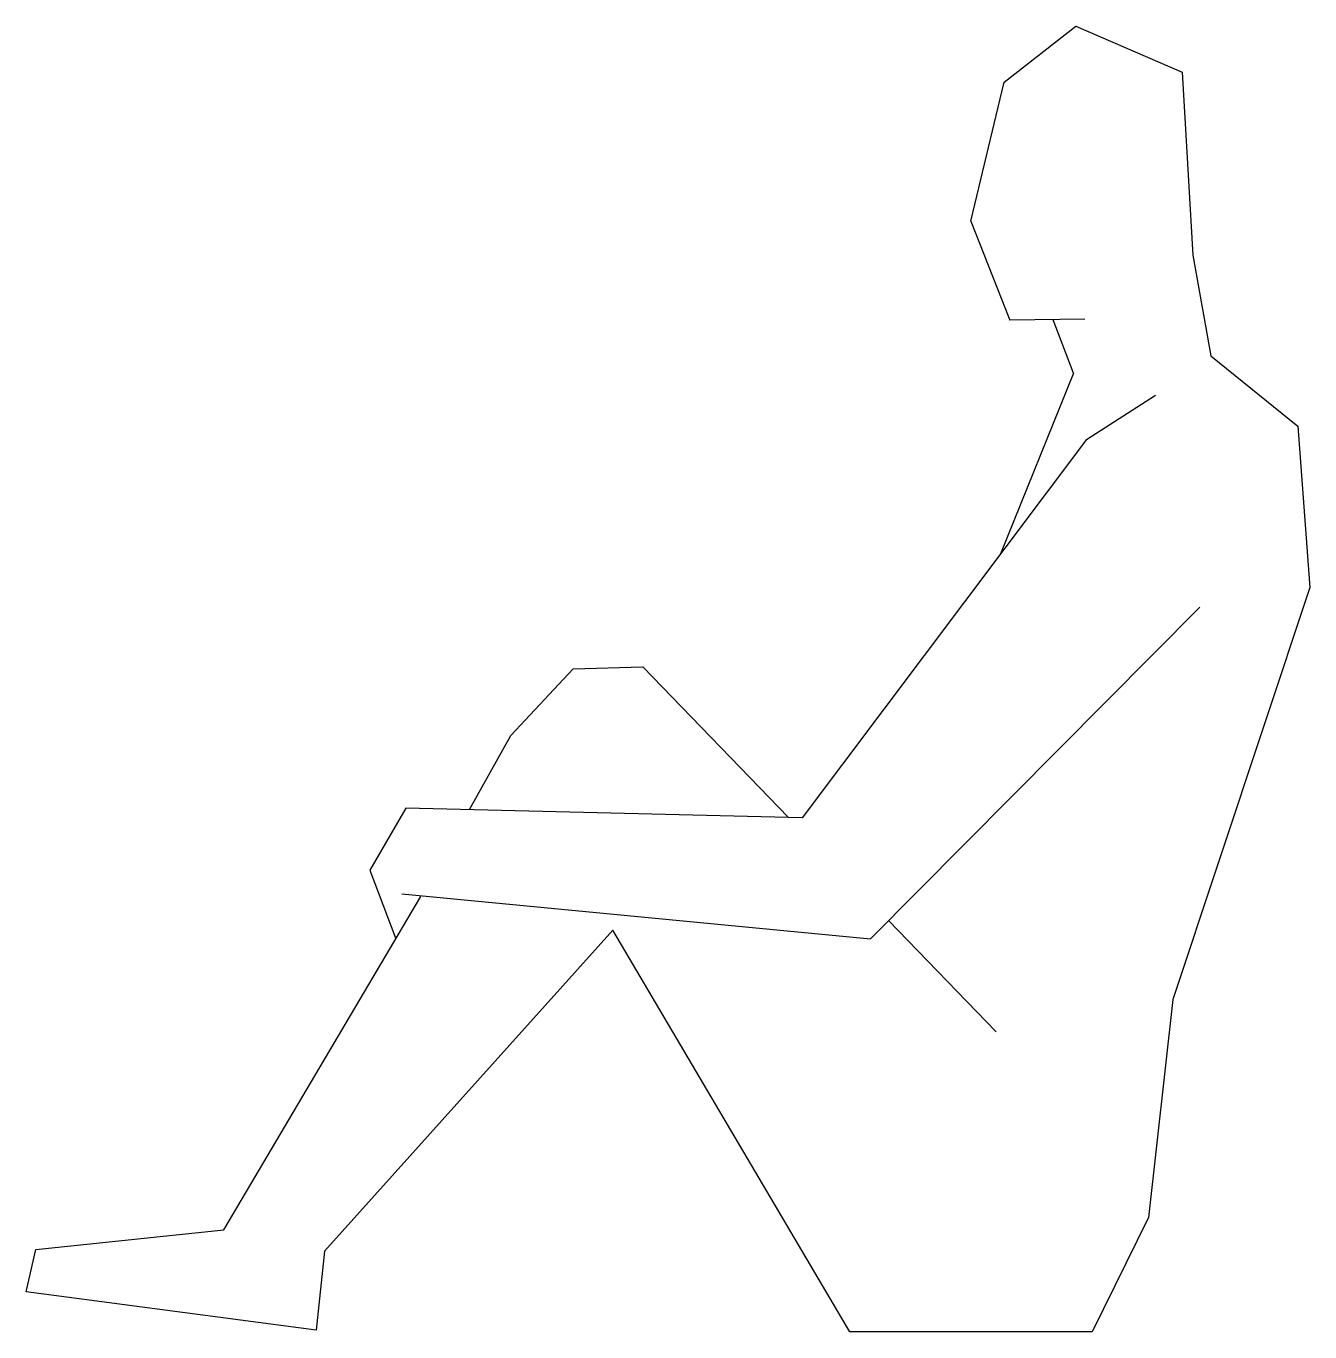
# Model space of a CAD drawing. Header units: millimetres. Extents: x 12834 to 13755, y 4800 to 5737.
import ezdxf

# ---------------------------------------------------------------- set-up
doc = ezdxf.new("R2010")
doc.units = ezdxf.units.MM
doc.header["$MEASUREMENT"] = 0

# ---------------------------------------------------------------- blocks, each defined once
blk = doc.blocks.new('M_SITE2D_ELEV_PEOPLE_Man Sitting 5')
at = {"color": 0, "linetype": 'ByBlock'}
for p, q in [((35.776995, 897.178056), (87.213548, 937.375638)), ((87.213548, 937.375638), (163.514105, 904.21518)), ((163.514105, 904.21518), (171.178649, 772.929969)), ((11.754739, 797.285418), (35.776995, 897.178056)), ((11.754739, 797.285418), (39.796497, 726.165916)), ((171.178649, 772.929969), (183.962331, 700.637403)), ((93.594473, 726.972772), (39.796497, 726.165916)), ((85.536247, 688.280521), (70.893015, 726.632298)), ((183.962331, 700.637403), (246.476685, 650.273441)), ((85.536247, 688.280521), (33.080281, 558.488795)), ((94.833168, 640.657871), (144.373533, 672.526821)), ((246.476685, 650.273441), (255.164595, 534.313397)), ((94.833168, 640.657871), (-109.286542, 369.053921)), ((255.164595, 534.313397), (156.701617, 238.615284)), ((-60.319541, 282.179483), (176.220911, 520.264061)), ((-318.298849, 428.238821), (-273.743088, 475.960546)), ((-273.743088, 475.960546), (-223.771033, 477.431033)), ((-223.771033, 477.431033), (-119.039474, 369.292067)), ((-348.137526, 374.886142), (-318.298849, 428.238821)), ((-393.812339, 376.001421), (-419.596401, 331.38332)), ((-109.286542, 369.053921), (-393.812339, 376.001421)), ((-419.596401, 331.38332), (-400.990742, 282.085728)), ((-524.363348, 73.193094), (-383.035237, 312.487717)), ((-396.546802, 314.434982), (-60.319541, 282.179483)), ((-47.332094, 295.251711), (29.959539, 215.445419)), ((-245.245445, 288.45312), (-452.25315, 57.859186)), ((-74.975978, 0), (-245.245445, 288.45312)), ((156.701617, 238.615284), (139.325797, 82.069225)), ((139.325797, 82.069225), (98.782218, 0)), ((-659.460242, 59.099334), (-524.363348, 73.193094)), ((-666.347581, 28.783236), (-659.460242, 59.099334)), ((-452.25315, 57.859186), (-458.03388, 1.277813)), ((-458.03388, 1.277813), (-666.347581, 28.783236)), ((98.782218, 0), (-74.975978, 0))]:
    blk.add_line(p, q, dxfattribs=at)

msp = doc.modelspace()

# ---------------------------------------------------------------- block references
at = {"color": 0, "linetype": 'ByBlock'}
msp.add_blockref('M_SITE2D_ELEV_PEOPLE_Man Sitting 5', (13500, 4800), dxfattribs=at)

doc.saveas('drawing.dxf')
